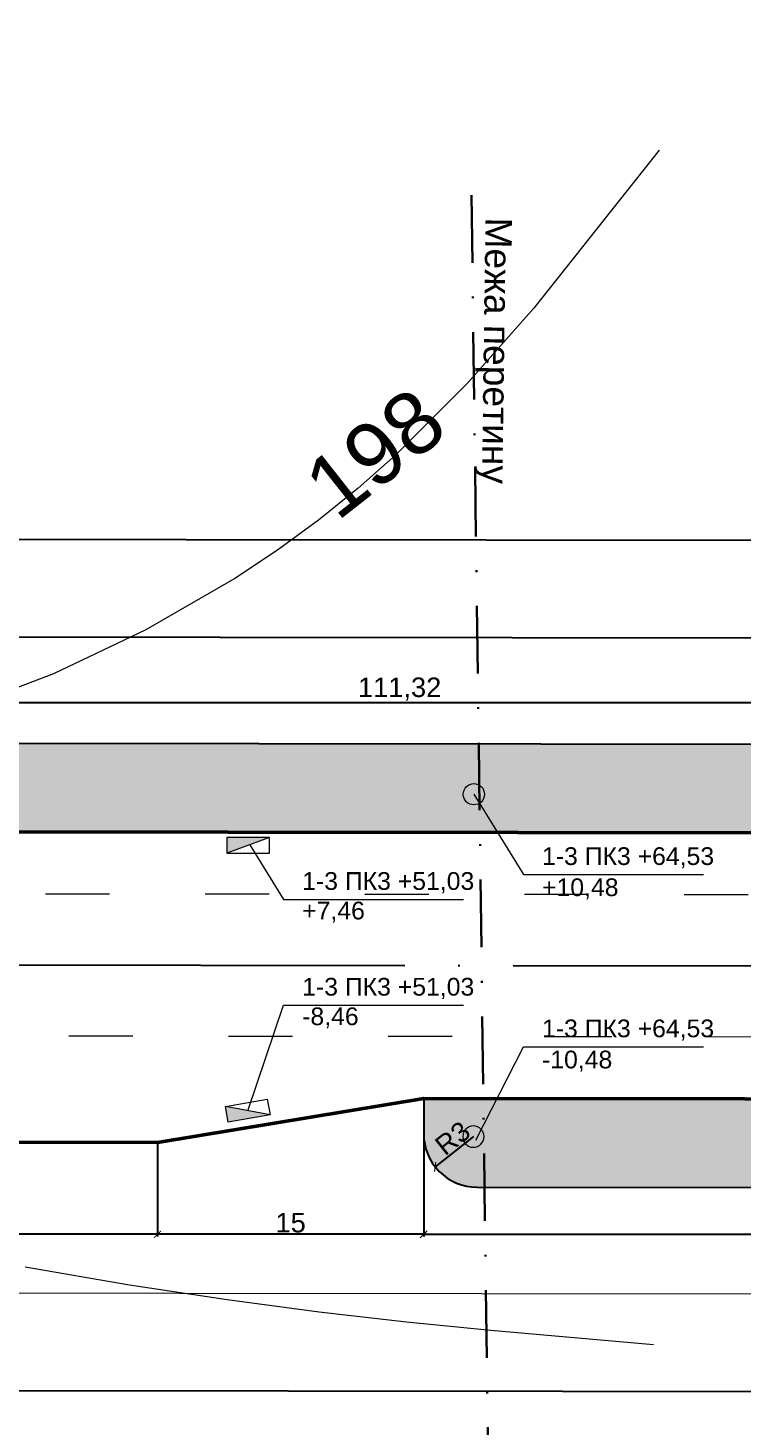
# Model space of a CAD drawing. Header units: millimetres. Extents: x -2123 to 5424, y -1286 to 835.
# Drawn here: x 1918.1 to 1958.4, y 3.3 to 82.1 of the extents above; entities that cross this region are included whole.
import ezdxf

# ---------------------------------------------------------------- set-up
doc = ezdxf.new("R2010")
doc.units = ezdxf.units.MM
for name, pattern in [('ACAD_ISO03W100', [30, 12, -18]), ('ACAD_ISO04W100', [30, 24, -3, 0, -3]), ('DASHDOT', [25.4, 12.7, -6.35, 0, -6.35])]:
    doc.linetypes.add(name, pattern=pattern)
doc.layers.get('0').update_dxf_attribs({"lineweight": 15})
for name, color, linetype, lineweight in [('1 Відмітки', 7, 'Continuous', 25), ('вертикалка', 6, 'Continuous', 15), ('Горизонталі', 7, 'Continuous', 18), ('Дор. Розм.', 7, 'Continuous', 50), ('дорога', 126, 'Continuous', 25), ('поздовжній профіль', 250, 'Continuous', 15), ('Позначки Наталії Симочко_Ном._пера__7', 7, 'Continuous', 18), ('Текст', 7, 'Continuous', 15), ('Інж. мережі', 205, 'Continuous', 18)]:
    doc.layers.add(name, color=color, linetype=linetype, lineweight=lineweight)
doc.layers.add('Вісь', color=170, linetype='ACAD_ISO04W100')
doc.layers.add('Осі', color=164, linetype='Continuous')
doc.layers.add('Озелення', color=7, linetype='Continuous', lineweight=15, true_color=0x2bad00)
doc.styles.get("Standard").update_dxf_attribs({"font": 'arial.ttf'})
doc.styles.add('СГЕНЕРИР_СТИЛЬ_1', font='arial.ttf')
doc.dimstyles.new('Переход', dxfattribs={"dimscale": 0.1, "dimtxt": 11, "dimasz": 4, "dimexe": 1.25, "dimexo": 0.625, "dimgap": 0.9, "dimtad": 1, "dimtxsty": 'Standard', "dimblk": 'ARCHTICK', "dimcen": 2.5, "dimadec": 0, "dimazin": 0, "dimtfac": 1, "dimtmove": 0, "dimatfit": 3, "dimldrblk": 'ARCHTICK', "dimfxl": 1, "dimarcsym": 0})

# ---------------------------------------------------------------- blocks, each defined once
blk = doc.blocks.new('_ArchTick')
at = {"color": 0, "linetype": 'ByBlock', "const_width": 0.15}
blk.add_lwpolyline([(-0.5, -0.5), (0.5, 0.5)], dxfattribs=at)
blk = doc.blocks.new('*D740')
at = {"layer": 'Defpoints', "color": 0, "lineweight": 20, "transparency": 16777216}
for p in [(1940.412, 21.754), (1994.689, 21.692), (1994.689, 14.087)]:
    blk.add_point(p, dxfattribs=at)
at = {"layer": 'вертикалка', "color": 0, "lineweight": -2, "transparency": 16777216}
for p, q in [((1940.412, 21.691), (1940.412, 13.962)), ((1994.689, 21.63), (1994.689, 13.962)), ((1940.412, 14.087), (1994.689, 14.087))]:
    blk.add_line(p, q, dxfattribs=at)
at = {"layer": 'вертикалка', "color": 0, "lineweight": -2, "transparency": 16777216, "xscale": 0.4, "yscale": 0.4, "zscale": 0.4, "rotation": 180}
blk.add_blockref('_ArchTick', (1940.412, 14.087), dxfattribs=at)
at = {"layer": 'вертикалка', "color": 0, "lineweight": -2, "transparency": 16777216, "xscale": 0.4, "yscale": 0.4, "zscale": 0.4}
blk.add_blockref('_ArchTick', (1994.689, 14.087), dxfattribs=at)
at = {"layer": 'вертикалка', "color": 0, "lineweight": 20, "transparency": 16777216, "insert": (1967.551, 14.838), "char_height": 1.1, "attachment_point": 5}
blk.add_mtext('54,28', dxfattribs=at)
blk = doc.blocks.new('*D741')
at = {"layer": 'Defpoints', "color": 0, "lineweight": 20, "transparency": 16777216}
for p in [(1940.412, 21.754), (1925.409, 19.271), (1925.409, 14.087)]:
    blk.add_point(p, dxfattribs=at)
at = {"layer": 'вертикалка', "color": 0, "lineweight": -2, "transparency": 16777216}
for p, q in [((1940.412, 21.691), (1940.412, 13.962)), ((1925.409, 19.209), (1925.409, 13.962)), ((1940.412, 14.087), (1925.409, 14.087))]:
    blk.add_line(p, q, dxfattribs=at)
at = {"layer": 'вертикалка', "color": 0, "lineweight": -2, "transparency": 16777216, "xscale": 0.4, "yscale": 0.4, "zscale": 0.4, "rotation": 180}
blk.add_blockref('_ArchTick', (1925.409, 14.087), dxfattribs=at)
at = {"layer": 'вертикалка', "color": 0, "lineweight": -2, "transparency": 16777216, "xscale": 0.4, "yscale": 0.4, "zscale": 0.4}
blk.add_blockref('_ArchTick', (1940.412, 14.087), dxfattribs=at)
at = {"layer": 'вертикалка', "color": 0, "lineweight": 20, "transparency": 16777216, "insert": (1932.911, 14.739), "char_height": 1.1, "attachment_point": 5}
blk.add_mtext('15', dxfattribs=at)
blk = doc.blocks.new('*D742')
at = {"layer": 'Defpoints', "color": 0, "lineweight": 20, "transparency": 16777216}
for p in [(1905.409, 19.294), (1925.409, 19.271), (1905.409, 14.087)]:
    blk.add_point(p, dxfattribs=at)
at = {"layer": 'вертикалка', "color": 0, "lineweight": -2, "transparency": 16777216}
for p, q in [((1905.409, 19.231), (1905.409, 13.962)), ((1925.409, 19.209), (1925.409, 13.962)), ((1925.409, 14.087), (1905.409, 14.087))]:
    blk.add_line(p, q, dxfattribs=at)
at = {"layer": 'вертикалка', "color": 0, "lineweight": -2, "transparency": 16777216, "xscale": 0.4, "yscale": 0.4, "zscale": 0.4, "rotation": 180}
blk.add_blockref('_ArchTick', (1905.409, 14.087), dxfattribs=at)
at = {"layer": 'вертикалка', "color": 0, "lineweight": -2, "transparency": 16777216, "xscale": 0.4, "yscale": 0.4, "zscale": 0.4}
blk.add_blockref('_ArchTick', (1925.409, 14.087), dxfattribs=at)
at = {"layer": 'вертикалка', "color": 0, "lineweight": 20, "transparency": 16777216, "insert": (1915.409, 14.739), "char_height": 1.1, "attachment_point": 5}
blk.add_mtext('20', dxfattribs=at)
blk = doc.blocks.new('*D827')
at = {"layer": 'Defpoints', "color": 0, "transparency": 16777216}
for p in [(1943.41, 19.751), (1941.055, 17.892)]:
    blk.add_point(p, dxfattribs=at)
at = {"layer": 'вертикалка', "color": 0, "lineweight": -2, "transparency": 16777216}
blk.add_line((1943.216, 19.598), (1941.055, 17.892), dxfattribs=at)
at = {"layer": 'вертикалка', "color": 0, "lineweight": -2, "transparency": 16777216, "xscale": 0.4, "yscale": 0.4, "zscale": 0.4, "rotation": 218.2896971533281}
blk.add_blockref('_ArchTick', (1941.055, 17.892), dxfattribs=at)
at = {"layer": 'вертикалка', "color": 0, "lineweight": 20, "transparency": 16777216, "insert": (1942.046, 19.504), "char_height": 1.1, "attachment_point": 5, "rotation": 38.2897}
blk.add_mtext('R3', dxfattribs=at)
blk = doc.blocks.new('столб')
at = {"layer": 'поздовжній профіль', "color": 160}
for points in [[(-500, 0, 0, 0, 0), (-1000, 0, 350, 0, 0), (-1700, 0, 0, 0, 0)], [(500, 0, 0, 0, 0), (1000, 0, 350, 0, 0), (1700, 0, 0, 0, 0)]]:
    blk.add_lwpolyline(points, format="xyseb", dxfattribs=at)
blk.add_circle((0, 0), 500, dxfattribs=at)
blk = doc.blocks.new('*D925')
at = {"layer": 'Defpoints', "color": 0, "transparency": 16777216}
for p in [(1994.712, 44.082), (1883.396, 41.819), (1994.712, 41.692)]:
    blk.add_point(p, dxfattribs=at)
at = {"layer": 'Інж. мережі', "color": 0, "lineweight": -2, "transparency": 16777216}
for p, q in [((1883.396, 41.881), (1883.396, 44.207)), ((1994.712, 41.755), (1994.712, 44.207)), ((1883.396, 44.082), (1994.712, 44.082))]:
    blk.add_line(p, q, dxfattribs=at)
at = {"layer": 'Інж. мережі', "color": 0, "lineweight": -2, "transparency": 16777216, "xscale": 0.4, "yscale": 0.4, "zscale": 0.4, "rotation": 180}
blk.add_blockref('_ArchTick', (1883.396, 44.082), dxfattribs=at)
at = {"layer": 'Інж. мережі', "color": 0, "lineweight": -2, "transparency": 16777216, "xscale": 0.4, "yscale": 0.4, "zscale": 0.4}
blk.add_blockref('_ArchTick', (1994.712, 44.082), dxfattribs=at)
at = {"layer": 'Інж. мережі', "color": 0, "transparency": 16777216, "insert": (1939.054, 44.833), "char_height": 1.1, "attachment_point": 5}
blk.add_mtext('111,32', dxfattribs=at)

msp = doc.modelspace()

# ---------------------------------------------------------------- hatches: boundary and pattern name
at = {"layer": 'вертикалка'}
h = msp.add_hatch(color=0, dxfattribs=at)
h.dxf.hatch_style = 1
h.paths.add_polyline_path([(1931.716, 36.472), (1929.316, 36.472), (1929.316, 35.572)])
h = msp.add_hatch(color=0, dxfattribs=at)
h.dxf.hatch_style = 1
h.paths.add_polyline_path([(1931.748, 20.821), (1929.383, 20.413), (1929.23, 21.299)])
at = {"layer": 'Озелення', "lineweight": 20}
h = msp.add_hatch(dxfattribs=at)
h.set_pattern_fill('GRASS', color=0, scale=0.1)
h.paths.add_polyline_path([(1595.841, 42.076), (1581.276, 42.092), (1581.035, 40.819), (1580.766, 39.29), (1580.515, 37.744), (1580.418, 37.093), (1598.835, 37.072), (1598.837, 39.072, 0.414214)])
h.paths.add_polyline_path([(1581.276, 42.092), (1579.535, 42.094), (1579.529, 37.094), (1580.418, 37.093), (1580.515, 37.744), (1580.766, 39.29), (1581.035, 40.819)])
h.paths.add_polyline_path([(1624.83, 21.03), (1625.028, 22.043), (1579.512, 22.094), (1579.506, 17.094), (1624.745, 17.043)])
h.paths.add_polyline_path([(1649.878, 19.436, -0.414547), (1652.386, 21.94), (1640.351, 21.965), (1639.374, 20.483, -0.252144), (1639.644, 19.982, -1), (1638.444, 19.982, -0.597261), (1639.374, 20.483), (1640.391, 22.025), (1625.028, 22.043), (1624.83, 21.03), (1624.745, 17.043), (1651.751, 17.012, -0.341373)])
h.paths.add_polyline_path([(1660.449, 22.002), (1640.391, 22.025), (1640.351, 21.965), (1652.386, 21.94, 0.414547), (1649.878, 19.436, 0.341373), (1651.751, 17.012), (1660.625, 17.002, -0.29636), (1660.476, 17.23)])
h.paths.add_polyline_path([(1663.815, 19.999), (1663.818, 21.999), (1660.949, 22.002), (1660.962, 19.608, -1.002823), (1661.962, 19.61, -0.997185), (1660.962, 19.608), (1660.976, 17.233, -0.299966), (1660.826, 17.002, 0.412891)])
h.paths.add_polyline_path([(1801.302, -172.339, 0.414214), (1798.076, -169.584), (1800.571, -201.333), (1801.096, -201.421), (1802.042, -201.58), (1802.988, -201.736), (1803.62, -201.84)])
h.paths.add_polyline_path([(1777.389, -171.378), (1777.153, -171.397, 0.414214), (1774.397, -174.623), (1776.131, -196.693), (1776.357, -196.742), (1777.313, -196.944), (1778.269, -197.144), (1779.225, -197.342), (1779.238, -197.344)])
h.paths.add_polyline_path([(1779.238, -197.345), (1778.269, -197.144), (1777.313, -196.944), (1776.357, -196.742), (1776.131, -196.693), (1776.704, -203.98), (1779.694, -203.745)])
h.paths.add_polyline_path([(1994.689, 21.692), (1940.412, 21.754), (1940.41, 19.754, 0.414214), (1943.406, 16.751), (1994.684, 16.692)])
h.paths.add_polyline_path([(1994.712, 41.692), (1907.341, 41.792), (1903.632, 41.004), (1898.312, 40.062), (1892.865, 39.018), (1890.065, 38.369), (1887.198, 37.588), (1884.807, 36.817), (1994.706, 36.692)])

# ---------------------------------------------------------------- linework, layer by layer
at = {"layer": 'вертикалка', "color": 0}
for p, q in [((1931.716, 36.472), (1929.316, 35.572)), ((1931.748, 20.821, 200), (1929.23, 21.299, 200))]:
    msp.add_line(p, q, dxfattribs=at)
msp.add_lwpolyline([(1929.316, 36.472), (1929.316, 35.572), (1931.716, 35.572), (1931.716, 36.472)], close=True, dxfattribs=at)
at = {"layer": 'вертикалка', "color": 0, "elevation": 200}
msp.add_lwpolyline([(1929.383, 20.413), (1929.23, 21.299), (1931.595, 21.708), (1931.748, 20.821)], close=True, dxfattribs=at)
at = {"layer": 'Вісь', "color": 18, "true_color": 0x000000}
msp.add_lwpolyline([(1764.847, 29.454), (1994.698, 29.192)], dxfattribs=at)
at = {"layer": 'Горизонталі', "elevation": 198}
for points in [[(1953.685, 75.221), (1946.611, 66.313), (1942.858, 62.062), (1938.845, 58.053), (1936.714, 56.165), (1934.487, 54.368), (1932.166, 52.666), (1929.763, 51.064), (1924.755, 48.167), (1919.551, 45.698), (1914.242, 43.678)], [(1917.955, 12.257), (1923.833, 11.241), (1929.333, 10.406), (1934.518, 9.72), (1939.45, 9.155), (1944.193, 8.679), (1953.365, 7.879)]]:
    msp.add_lwpolyline(points, dxfattribs=at)
at = {"layer": 'Горизонталі', "lineweight": 20}
msp.add_spline([(1931.631, -118.868), (1873.457, -122.108), (1832.047, -120.353), (1801.68, -112.829), (1782.356, -107.061), (1750.734, -98.534), (1722.332, -83.814), (1688.835, -41.436), (1674.271, -14.754), (1671.76, 1.247), (1682.144, 47.829), (1687.484, 86.621), (1691.959, 101.325), (1724.477, 131.493), (1762.005, 152.056), (1794.128, 172.872), (1881.485, 208.784)], degree=3, dxfattribs=at)
at = {"layer": 'Дор. Розм.', "color": 18, "true_color": 0x000000}
msp.add_lwpolyline([(1994.706, 36.692), (1880.39, 36.822, -0.173178), (1855.065, 45.897), (1796.259, 94.141, -0.204102), (1781.753, 121.933), (1780.958, 132.041)], format="xyb", dxfattribs=at)
for points in [[(1885.412, 21.817), (1905.409, 19.294), (1925.409, 19.271), (1940.412, 21.754)], [(1940.412, 21.754), (1994.689, 21.692)]]:
    msp.add_lwpolyline(points, dxfattribs=at)
at = {"layer": 'дорога', "color": 18, "true_color": 0x000000}
for points in [[(1787.494, 111.679), (1854.269, 56.898, 0.173178), (1879.594, 47.823), (1994.719, 47.692)], [(1880.39, 36.822), (1880.392, 38.822, -0.414214), (1883.396, 41.819), (1994.712, 41.692)], [(1940.412, 21.754), (1940.41, 19.754, 0.414214), (1943.406, 16.751), (1994.684, 16.692)]]:
    msp.add_lwpolyline(points, format="xyb", dxfattribs=at)
for points in [[(1859.358, 53.346), (1994.669, 53.192)], [(1855.371, 5.351), (1994.671, 5.192)]]:
    msp.add_lwpolyline(points, dxfattribs=at)
at = {"layer": 'дорога', "color": 18, "lineweight": 20, "true_color": 0x000000}
msp.add_lwpolyline([(1799.997, -47.223), (1847.58, -0.601, -0.196558), (1875.62, 10.828), (1994.677, 10.692)], format="xyb", dxfattribs=at)
at = {"layer": 'Осі', "color": 18, "linetype": 'ACAD_ISO03W100', "lineweight": 20, "ltscale": 0.3, "true_color": 0x000000}
for points in [[(1994.702, 33.192), (1880.386, 33.322, -0.155409), (1852.496, 42.794), (1818.466, 70.712)], [(1815.57, -15.168), (1844.55, 13.233, -0.181747), (1875.416, 25.328), (1994.693, 25.192)]]:
    msp.add_lwpolyline(points, format="xyb", dxfattribs=at)
at = {"layer": 'Позначки Наталії Симочко_Ном._пера__7', "color": 7, "linetype": 'Continuous', "lineweight": 18}
for points in [[(1943.238, 38.904), (1946.029, 34.377), (1956.18, 34.376)], [(1930.613, 36.059), (1932.509, 32.973), (1942.66, 32.972)], [(1930.489, 21.06), (1932.509, 27.011), (1942.66, 27.01)], [(1943.352, 19.4), (1946.028, 24.662), (1956.179, 24.661)]]:
    msp.add_lwpolyline(points, dxfattribs=at)
at = {"layer": 'Текст', "color": 0, "linetype": 'DASHDOT', "lineweight": 30, "ltscale": 0.3}
msp.add_line((1943.104, 72.689), (1944.176, -8.626), dxfattribs=at)

# ---------------------------------------------------------------- block references
at = {"color": 0, "yscale": 0.001200000000244471, "zscale": 0.001200000000244471}
for p, xscale, rotation in [((1943.238, 38.904), 0.001200000000244471, 358.3186143415654), ((1943.216, 19.598), -0.001200000000244471, 181.5510724421202)]:
    msp.add_blockref('столб', p, dxfattribs=dict(at, xscale=xscale, rotation=rotation))

# ---------------------------------------------------------------- texts
at = {"layer": '1 Відмітки', "color": 0}
for s, width, insert, char_height, attachment_point, rotation in [('Межа перетину', 15.12378, (1945.193, 56.391), 1.5, 3, 269.21906), ('198', 14.11136, (1933.364, 57.004, 198), 3.5, 1, 38.19248)]:
    msp.add_mtext_dynamic_manual_height_columns(s, width=width, gutter_width=12.5, heights=[0], dxfattribs=dict(at, insert=insert, char_height=char_height, attachment_point=attachment_point, rotation=rotation))
at = {"layer": 'Позначки Наталії Симочко_Ном._пера__7', "color": 7, "linetype": 'Continuous', "lineweight": 18, "char_height": 1, "attachment_point": 1, "line_spacing_factor": 1.053334, "style": 'СГЕНЕРИР_СТИЛЬ_1'}
for s, insert in [('\\A1;{\\pql;\\fArial|b0|i0|c204|p38;1-3 ПК3 +\\fArial|b0|i0|c204|p38;64,53\\P\\pql;\\fArial|b0|i0|c204|p38;+\\fArial|b0|i0|c204|p38;10,48\\fArial|b0|i0|c204|p38;  }', (1947.081, 35.915)), ('\\A1;{\\pql;\\fArial|b0|i0|c204|p38;1-3 ПК3 +64,53\\P\\pql;\\fArial|b0|i0|c204|p38;-\\fArial|b0|i0|c204|p38;10,48  }', (1947.081, 26.2))]:
    msp.add_mtext(s, dxfattribs=dict(at, insert=insert))
at = {"layer": 'Позначки Наталії Симочко_Ном._пера__7', "color": 7, "linetype": 'Continuous', "lineweight": 18, "char_height": 1, "attachment_point": 1, "style": 'СГЕНЕРИР_СТИЛЬ_1'}
for s, insert in [('\\A1;{\\pql;\\fArial|b0|i0|c204|p38;1-3 ПК3 +\\fArial|b0|i0|c204|p38;51\\fArial|b0|i0|c204|p38;,\\fArial|b0|i0|c204|p38;03\\P\\pql;\\fArial|b0|i0|c204|p38;+7,46\\P\\pql;\\fArial|b0|i0|c204|p38;  }', (1933.561, 34.511)), ('\\A1;{\\pql;\\fArial|b0|i0|c204|p38;1-3 ПК3 +51,03\\P\\pql;\\fArial|b0|i0|c204|p38;-8\\fArial|b0|i0|c204|p38;,46\\P\\pql;\\fArial|b0|i0|c204|p38;  }', (1933.561, 28.549))]:
    msp.add_mtext(s, dxfattribs=dict(at, insert=insert))

# ---------------------------------------------------------------- dimensions: what is measured, and where the dimension line sits
at = {"layer": 'вертикалка', "color": 5, "lineweight": 20}
for base, p1, p2, picture, middle in [((1925.409, 14.087), (1940.412, 21.754), (1925.409, 19.271), '*D741', (1932.911, 14.739)), ((1994.689, 14.087), (1940.412, 21.754), (1994.689, 21.692), '*D740', (1967.551, 14.838)), ((1905.409, 14.087), (1925.409, 19.271), (1905.409, 19.294), '*D742', (1915.409, 14.739))]:
    dim = msp.add_linear_dim(base=base, p1=p1, p2=p2, dimstyle='Переход', dxfattribs=at)
    dim.commit()
    dim.dimension.update_dxf_attribs({"geometry": picture, "text_midpoint": middle})
dim = msp.add_radius_dim(center=(1943.41, 19.751), mpoint=(1941.055, 17.892), dimstyle='Переход', dxfattribs=at)
dim.commit()
dim.dimension.update_dxf_attribs({"geometry": '*D827', "text_midpoint": (1942.45, 18.993), "dimtype": 164})
at = {"layer": 'Інж. мережі'}
dim = msp.add_linear_dim(base=(1994.712, 44.082), p1=(1883.396, 41.819), p2=(1994.712, 41.692), dimstyle='Переход', dxfattribs=at)
dim.commit()
dim.dimension.update_dxf_attribs({"geometry": '*D925', "text_midpoint": (1939.054, 44.833)})

doc.saveas('drawing.dxf')
